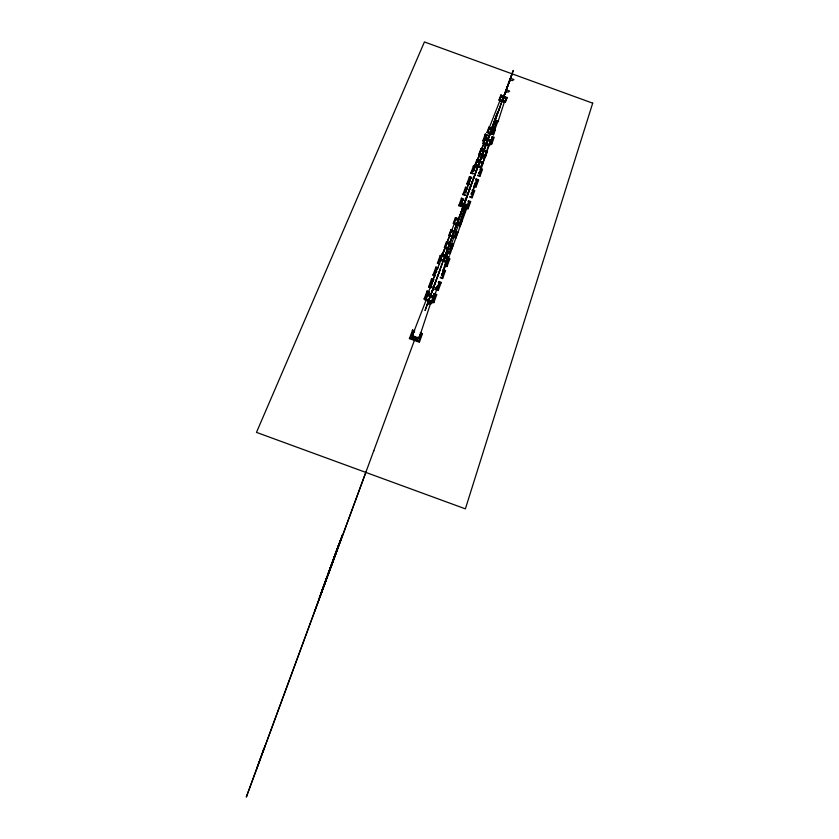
<?xml version="1.0" encoding="UTF-8"?>
<svg xmlns="http://www.w3.org/2000/svg" width="839" height="839" viewBox="0 0 839 839"><rect width="100%" height="100%" fill="white"/><g stroke="black" fill="none" stroke-linecap="round" stroke-linejoin="round"><path stroke-width="1.26" d="M427.586 303.823L447.03 250.137M490.867 131.377L491.381 129.154L463.254 206.321M431.277 301.253L419.857 335.757M443.328 269.77L445.897 261.411M486.651 151.23L488.581 145.053M504.795 100.69L498.523 120.124M482.782 163.081L485.875 153.694M487.134 151.072L489.861 142.84M458.587 219.409L461.838 210.222M441.765 275.653L444.88 266.519M471.57 194.281L474.78 184.905M483.505 161.696L486.746 152.247M246.593 796.253L246.309 797.05L365.877 472.273M256.503 769.353L263.519 749.521M262.659 752.614L265.082 745.756M420.287 332.852L422.489 333.66L419.364 342.228L409.422 338.599L409.621 338.044L419.563 341.672M412.4 330.597L412.589 330.042L414.791 330.849M424.24 298.653L424.041 299.219L427.093 290.986L429.516 291.867M427.093 290.986L426.883 291.553L429.306 292.433M431.005 287.85L428.593 286.959L428.792 286.393L431.215 287.274M410.586 337.718L419.039 340.802L410.586 337.718L413.113 330.912M431.403 279.387L431.603 278.821L434.015 279.702M435.389 276L432.987 275.119L433.186 274.552L435.588 275.423M435.756 267.641L435.965 267.075L438.357 267.945M487.889 139.987L490.7 132.143M434.245 296.45L437.266 287.934M443.055 272.392L446.107 263.792M439.804 264.044L437.423 263.173L437.622 262.607M440.16 255.79L440.36 255.224L437.423 263.173M425.3 298.034L427.607 291.815M424.964 299.764L432.148 302.386L424.964 299.764L427.208 293.671L434.224 296.702L427.208 293.671M432.116 279.649L429.725 286.089L432.19 286.623M434.235 273.933L436.479 267.893M438.661 261.988L440.874 256.031M468.445 200.689L470.742 201.528L467.994 209.058L458.755 205.681L458.964 205.104L468.214 208.471M461.324 198.759L461.534 198.172L463.841 199.011M465.163 195.456L462.866 194.617L463.065 194.029L465.372 194.868M465.404 187.779L465.614 187.191L467.9 188.02M434.361 293.64L436.783 294.52L433.773 302.774L425.656 299.533M427.439 294.709L433.448 297.163L427.439 294.709L425.572 299.775M439.762 259.817L446.788 262.387L439.762 259.817L441.922 253.955L448.792 256.944L441.922 253.955M444.366 247.39L451.351 249.938L444.366 247.39L446.505 241.601L453.312 244.569L446.505 241.601M469.116 184.748L466.83 183.919L467.04 183.332L469.326 184.161M469.337 177.165L469.546 176.578L471.822 177.407M473.112 173.946L470.836 173.128L471.046 172.53L473.322 173.358M314.677 611.274L325.249 582.161M448.813 235.392L455.745 237.93L448.813 235.392L450.921 229.676L457.685 232.634L450.921 229.676M473.311 166.447L473.521 165.86L475.786 166.678M320.624 595.05L338.348 545.539M440.349 259.838L442.153 254.983L448.11 257.154L446.327 262.02L440.444 259.608M453.291 223.3L460.181 225.817L453.291 223.3L455.378 217.647L458.818 218.906M455.378 217.647L458.66 219.336M459.845 204.831L467.711 207.705L459.845 204.831L462.037 198.937M464.072 193.442L466.106 187.946M482.939 140.48L482.729 141.078L485.33 134.051L487.553 134.859M324.294 585.066L326.046 580.169M442.153 254.983L448.11 257.154M444.953 247.421L446.726 242.618L452.651 244.778L450.889 249.592L445.037 247.18M446.726 242.618L452.651 244.778M468.036 182.745L470.05 177.323M485.12 134.649L485.33 134.051M328.594 573.467L335.757 553.425M472.032 171.943L474.025 166.604M457.433 222.209L457.297 222.587M472.483 192.026L475.629 183.206M331.625 565.224L337.561 548.591M449.389 235.434L451.141 230.683L457.024 232.833L455.283 237.584L449.473 235.193M451.141 230.683L457.024 232.833M455.43 227.799L462.488 208.45L465.519 209.551L459.72 225.481L453.951 223.101M457.937 219.503L455.514 218.895L459.017 220.175M474.832 165.168L481.502 167.601L474.832 165.168L476.793 159.84L483.295 162.703L476.793 159.84M478.975 153.988L485.603 156.4L478.975 153.988L480.915 148.723L487.365 151.576L480.915 148.723M483.914 139.914L485.823 134.775M482.97 143.196L489.557 145.587L482.97 143.196L484.9 137.984L491.308 140.816L484.9 137.984M487.008 132.3L493.552 134.68L487.008 132.3L488.906 127.15L495.283 129.972M488.906 127.15L492.021 128.776M475.377 165.231L477.003 160.826L482.666 162.881L481.041 167.297L475.461 164.979M477.003 160.826L482.666 162.881M479.604 153.81L481.125 149.709L486.651 151.995L481.125 149.709M483.505 143.259L485.099 138.959L490.679 140.994L489.106 145.304L483.6 143.018M485.099 138.959L490.679 140.994M498.985 99.988L505.403 102.327L498.985 99.988L500.82 95.017L507.06 97.785L500.82 95.017M487.543 132.373L493.101 134.397L487.543 132.373L489.116 128.115L494.57 130.391L489.116 128.115M373.575 451.361L373.837 450.627M499.499 100.072L504.952 102.064L499.499 100.072L501.019 95.971L506.368 98.205L501.019 95.971M415.011 338.704L415.546 337.226M463.967 205.733L464.229 205.02M429.946 296.954L425.069 310.524L434.917 283.488M414.393 340.414L414.592 339.858M435.126 282.9L435.357 282.261M443.38 260.478L455.787 226.54L445.803 254.322M443.925 259.838L444.576 258.58M462.688 207.862L471.948 182.294M458.503 219.766L463.118 206.95M463.306 206.404L463.548 205.744L427.9 302.669M458.818 219.482L497.286 112.762M463.38 207.369L463.589 206.782M464.271 204.915L464.502 204.265M482.97 153.086L483.746 150.915M488.235 138.729L494.979 120.26L497.863 121.309L493.101 134.397M496.646 115.929L478.618 165.136L512.409 73.119L502.949 99.096L507.186 87.571M496.824 115.446L497.066 114.765M502.1 101.162A2.507 1.772 19.8 0 1 500.401 99.442A2.276 1.615 19.8 0 0 502.005 101.393A2.276 1.615 19.8 0 0 504.554 101.089A2.507 1.772 19.8 0 1 502.1 101.162L513.3 70.403L509.818 80.208M493.227 124.885L497.401 113.097L489.745 133.6M427.292 304.358L427.586 303.55M461.943 209.949L462.132 209.425M460.789 213.431L461.051 212.403M461.377 211.806L461.691 210.914M490.364 132.824L461.618 211.491M508.161 84.215L490.333 133.349M494.223 122.662L494.402 122.158M509.168 82.023L503.578 97.429M490.668 133.097L491.318 131.335M459.478 222.587L459.415 222.755M496.227 122.515L496.887 121.991M326.35 578.438L319.376 597.861L321.631 591.956M433.364 287.829C432.955 286.047 439.279 289.497 436.626 288.522L435.892 289.465L434.308 289.067L432.442 290.367M476.174 170.663L486.043 143.679M460.884 213.158L461.167 212.068M459.772 216.263L459.961 215.728M494.486 121.624L497.527 122.221M431.76 301.767L433.532 296.933M463.904 213.064L465.362 212.141M465.519 209.551L462.331 208.88M497.233 122.19L497.475 121.519M485.236 155.865L486.746 151.754M497.695 121.76L498.649 121.215L495.199 119.956M462.1 220.584L460.181 225.817M421.535 333.985L419.039 340.802M433.574 301.054L435.965 294.51L433.606 293.65M438.063 288.773L440.307 282.638M442.405 276.912L444.618 270.861M446.778 264.946L448.959 258.978M469.871 201.79L467.711 207.705M471.885 196.284L473.888 190.789M475.797 185.576L477.905 179.808L475.692 179.001M479.751 174.764L481.712 169.405M491.486 142.672L493.374 137.523M413.228 333.335L426.39 299.471M427.754 294.08L434.266 276.608M432.284 281.852L435.389 273.325M441.503 256.912L444.198 249.54M466.358 189.792L469.567 181.004M327.944 574.075L342.438 534.842L329.045 571.841M428.173 301.914L432.012 303.257L430.512 304.127C428.593 302.543 427.869 305.511 427.156 304.735M439.93 270.431L430.638 295.716M493.647 123.931L493.752 124.518M494.559 121.414L499.95 107.382M494.989 120.533L497.789 121.634M504.952 102.064L506.462 97.953M432.148 302.386L434.382 296.293M446.788 262.387L448.938 256.514M451.351 249.938L453.469 244.149M455.745 237.93L457.842 232.204M481.502 167.601L483.453 162.263M485.603 156.4L487.532 151.135M489.557 145.587L491.465 140.375M493.552 134.68L495.44 129.531M505.403 102.327L507.217 97.345M449.61 255.182L466.369 209.393M448.896 245.04L450.606 240.394M494.979 120.26L457.349 222.398L460.401 223.52L457.507 221.968L460.59 222.996M508.906 82.191L509.609 80.303M480.621 159.588L481.901 156.054L485.424 157.344L483.988 158.298L482.456 157.963L480.705 159.358M443.716 259.912L460.905 213.389M246.498 796.515L415.766 336.67M457.675 222.713L458.545 220.342M458.954 219.419L463.485 207.118M491.654 130.412L492.115 129.196M492.252 128.807L492.892 127.056M493.091 126.521L493.94 123.753M492.325 128.231L494.653 121.875M491.245 133.411L491.476 132.793M446.117 258.496L459.09 223.174M460.569 219.619L460.842 218.874M461.649 216.651L464.502 210.253M492.336 133.097L492.105 133.726L496.237 122.473L494.412 121.812M459.73 223.268L464.691 209.74M492.577 133.737L497.055 121.529M453.868 223.342L455.598 218.654M461.198 212.005L461.87 212.204M409.422 338.599L412.589 330.042M428.593 286.959L431.603 278.821M432.987 275.119L435.965 267.075M458.755 205.681L461.534 198.172M462.866 194.617L465.614 187.191M466.83 183.919L469.546 176.578M470.836 173.128L473.521 165.86M489.368 127.507L500.516 99.138M477.517 159.525L480.17 152.509M465.477 192.068L468.991 182.797M458.975 218.539L458.576 219.535M481.513 149.027L483.767 143.259M477.055 160.994L479.761 154.093M447.648 240.436L450.302 233.703M443.212 252.424L445.415 246.834M481.638 149.405L484.093 143.417M476.688 162.535L480.118 154.187M451.665 230.285L454.56 223.268M447.218 242.314L450.103 235.329M442.803 254.238L445.687 247.285M437.759 267.735L441.104 259.66M444.618 258.517L446.6 257.185L444.911 256.577M494.601 122.882L493.993 123.281M510.521 78.342L513.898 79.569L512.493 80.565L511.024 80.261L509.315 81.698M506.274 89.878L509.672 91.115L508.256 92.112L506.829 91.787L505.068 93.223M493.982 122.997L494.58 123.218M490.479 132.468L493.395 133.506M491.99 136.474L494.213 137.281L491.644 144.318L489.41 143.511M489.63 142.913L491.853 143.731M480.307 168.324L482.572 169.153L479.918 176.431L477.643 175.603M477.863 175.015L480.128 175.844M476.374 179.064L478.649 179.892L475.965 187.244L473.678 186.415M473.888 185.828L476.174 186.667M472.472 189.698L474.769 190.526L472.053 197.962L469.756 197.134M472.263 190.275L474.549 191.114M469.966 196.546L472.263 197.385M468.235 201.276L470.532 202.115M462.142 209.393L465.173 210.495M461.901 210.054L463.82 210.757M446.935 250.945L450.669 252.308L449.19 253.21L447.575 252.843L445.782 254.154M447.491 257.825L449.872 258.685L446.967 266.655L444.576 265.785M447.281 258.391L449.662 259.261M447.942 259.23L446.788 258.811L446.117 260.635L443.758 259.775M444.785 265.218L447.166 266.089M443.139 269.686L445.53 270.567L442.593 278.632L440.192 277.751M442.94 270.263L445.331 271.133M440.391 277.185L442.793 278.055M438.828 281.453L441.241 282.334L438.252 290.493L435.84 289.612M438.619 282.03L441.031 282.9M436.049 289.046L438.461 289.927M434.151 294.206L436.574 295.087M431.54 301.327L433.973 302.208M492 137.197A3.167 2.297 19.8 0 1 490.364 139.851M486.316 138.089A3.167 2.297 19.8 0 1 487.06 135.404M491.937 137.365A3.482 2.517 19.8 0 1 490.385 140.585M485.97 138.855A3.482 2.517 19.8 0 1 486.998 135.572M491.895 137.638A3.796 2.748 19.8 0 1 490.322 141.351M485.393 139.253A3.796 2.748 19.8 0 1 487.092 135.75M427.061 299.932A2.548 2.024 19.8 0 0 430.889 300.97A2.8 2.223 19.8 0 1 427.187 299.932M414.33 332.055A3.524 2.853 19.8 0 0 413.554 335.684A3.524 2.853 19.8 0 0 417.791 337.404A3.524 2.853 19.8 0 0 419.92 334.331A3.88 3.136 19.8 0 1 418.011 338.117A3.88 3.136 19.8 0 1 413.103 336.324A3.88 3.136 19.8 0 1 414.099 332.213M419.951 334.53A4.226 3.419 19.8 0 1 418.074 338.862A4.226 3.419 19.8 0 1 412.589 336.858A4.226 3.419 19.8 0 1 413.963 332.338M444.67 261.349A2.496 1.94 19.8 0 1 441.587 259.629M444.649 261.191A2.737 2.129 19.8 0 1 442.174 260.289M434.162 294.678A3.45 2.737 19.8 0 1 433.302 297.604M427.617 294.877A3.45 2.737 19.8 0 1 429.169 292.685M434.193 294.898A3.796 3.01 19.8 0 1 433.26 298.39M427.145 295.748A3.796 3.01 19.8 0 1 429.033 292.853M434.193 295.097A4.143 3.283 19.8 0 1 432.588 299.45M426.632 296.251A4.143 3.283 19.8 0 1 429.222 292.947M449.872 248.763A2.475 1.909 19.8 0 1 446.568 247.893M449.4 248.763A2.727 2.098 19.8 0 1 446.757 247.883M438.545 282.261A3.429 2.695 19.8 0 1 437.528 285.501M432.484 283.865A3.429 2.695 19.8 0 1 433.344 280.646M438.419 282.282A3.776 2.968 19.8 0 1 436.626 286.55M431.781 283.96A3.776 2.968 19.8 0 1 433.323 280.74M438.346 282.449A4.111 3.241 19.8 0 1 436.825 287.263M431.613 285.187A4.111 3.241 19.8 0 1 433.459 280.824M459.164 224.422A2.444 1.856 19.8 0 1 455.262 223.583M459.08 224.453A2.685 2.045 19.8 0 1 455.399 223.552M460.202 221.569A2.937 2.234 19.8 0 1 458.125 224.506A2.937 2.234 19.8 0 1 454.759 221.601A2.937 2.234 19.8 0 1 458.576 220.175M446.736 261.411A3.387 2.632 19.8 0 0 447.554 259.691A4.059 3.157 19.8 0 1 446.044 263.31M447.607 259.629A3.723 2.895 19.8 0 1 445.824 262.638M440.874 260.824A3.723 2.895 19.8 0 1 440.853 257.982M440.402 261.422A4.059 3.157 19.8 0 1 440.863 257.825M453.521 236.955A2.465 1.888 19.8 0 1 450.648 235.381M453.626 236.787A2.706 2.077 19.8 0 1 450.732 235.35M442.908 270.536A3.408 2.664 19.8 0 1 441.671 273.745M436.731 271.784A3.408 2.664 19.8 0 1 437.58 268.931M442.74 270.494A3.755 2.937 19.8 0 1 441.671 274.5M436.238 272.35A3.755 2.937 19.8 0 1 437.465 269.046M442.667 270.672A4.09 3.199 19.8 0 1 441.671 275.255M435.861 273.136A4.09 3.199 19.8 0 1 437.559 269.12M491.916 133.831A2.318 1.678 19.8 0 1 488.56 132.08A2.548 1.846 19.8 0 0 491.853 133.674M493.752 131.608A2.779 2.014 19.8 0 1 490.878 133.411A2.779 2.014 19.8 0 1 488.424 130.475A2.779 2.014 19.8 0 1 492.115 129.646M480.307 169.184A3.22 2.381 19.8 0 1 479.426 171.596M474.486 170.097A3.22 2.381 19.8 0 1 475.262 167.307M480.338 169.488A3.545 2.611 19.8 0 1 478.629 172.635M474.014 170.674A3.545 2.611 19.8 0 1 475.21 167.464M480.328 169.751A3.859 2.853 19.8 0 1 478.576 173.4M473.678 171.46A3.859 2.853 19.8 0 1 475.314 167.622M487.91 144.717A2.339 1.699 19.8 0 1 484.564 143.07M487.847 144.57A2.569 1.867 19.8 0 1 484.596 142.987M476.091 179.42A3.241 2.412 19.8 0 1 475.293 182.483M470.28 180.343A3.241 2.412 19.8 0 1 471.078 178.183M476.174 179.861A3.566 2.653 19.8 0 1 474.444 183.479M470.144 181.654A3.566 2.653 19.8 0 1 471.036 178.288M476.122 180.102A3.891 2.895 19.8 0 1 474.371 184.244M469.452 181.832A3.891 2.895 19.8 0 1 471.099 178.424M480.244 166.51A2.36 1.741 19.8 0 1 477.905 166.5A2.36 1.741 19.8 0 1 476.416 164.822M479.772 166.542A2.601 1.919 19.8 0 1 476.489 164.926M463.589 199.588A3.283 2.465 19.8 0 0 462.52 202.713A3.283 2.465 19.8 0 0 466.536 204.475A3.283 2.465 19.8 0 0 468.435 201.727A3.608 2.716 19.8 0 1 466.757 205.188A3.608 2.716 19.8 0 1 462.069 203.332A3.608 2.716 19.8 0 1 463.443 199.797M468.172 201.769A3.933 2.957 19.8 0 1 466.872 205.901A3.933 2.957 19.8 0 1 461.523 203.783A3.933 2.957 19.8 0 1 463.589 199.955M483.652 155.572A2.349 1.72 19.8 0 1 480.611 153.936M483.883 155.362A2.58 1.888 19.8 0 1 480.684 153.904M485.456 153.904A2.58 1.888 19.8 0 1 485.372 154.292M472.378 190.432A3.262 2.433 19.8 0 1 471.13 193.274M466.285 190.873A3.262 2.433 19.8 0 1 466.914 189.006A3.587 2.685 19.8 0 0 466.075 192.141M479.824 162.021A1233.162 2.339 -70 0 1 480.674 159.693M472.388 190.705A3.587 2.685 19.8 0 1 471.182 194.008M472.483 191.156A3.912 2.926 19.8 0 1 471.161 194.753M466.033 193.337A3.912 2.926 19.8 0 1 466.935 189.142M592.691 103.166L465.383 508.853L256.482 432.379L424.419 41.95L592.691 103.166M336.124 551.768L320.676 594.18L340.571 540.138L336.124 551.768M501.072 100.25A2.727 1.94 19.8 0 0 505.508 100.072A2.727 1.94 19.8 0 0 502.225 97.104A2.727 1.94 19.8 0 0 501.072 100.25M427.355 299.922A3.062 2.423 19.8 0 0 432.389 299.513A3.062 2.423 19.8 0 0 428.802 295.978A3.062 2.423 19.8 0 0 427.355 299.922M442.09 259.996A2.989 2.318 19.8 0 0 447.009 259.639A2.989 2.318 19.8 0 0 443.474 256.22A2.989 2.318 19.8 0 0 442.09 259.996M446.684 247.578A2.968 2.286 19.8 0 0 451.55 247.243A2.968 2.286 19.8 0 0 448.047 243.855A2.968 2.286 19.8 0 0 446.684 247.578M451.109 235.591A2.947 2.265 19.8 0 0 455.944 235.266A2.947 2.265 19.8 0 0 452.452 231.91A2.947 2.265 19.8 0 0 451.109 235.591M485.131 143.427A2.8 2.035 19.8 0 0 489.693 143.207A2.8 2.035 19.8 0 0 486.347 140.123A2.8 2.035 19.8 0 0 485.131 143.427M477.024 165.398A2.842 2.087 19.8 0 0 481.649 165.147A2.842 2.087 19.8 0 0 478.272 162A2.842 2.087 19.8 0 0 477.024 165.398M481.146 154.229A2.821 2.066 19.8 0 0 485.739 153.988A2.821 2.066 19.8 0 0 482.373 150.873A2.821 2.066 19.8 0 0 481.146 154.229"/></g></svg>
